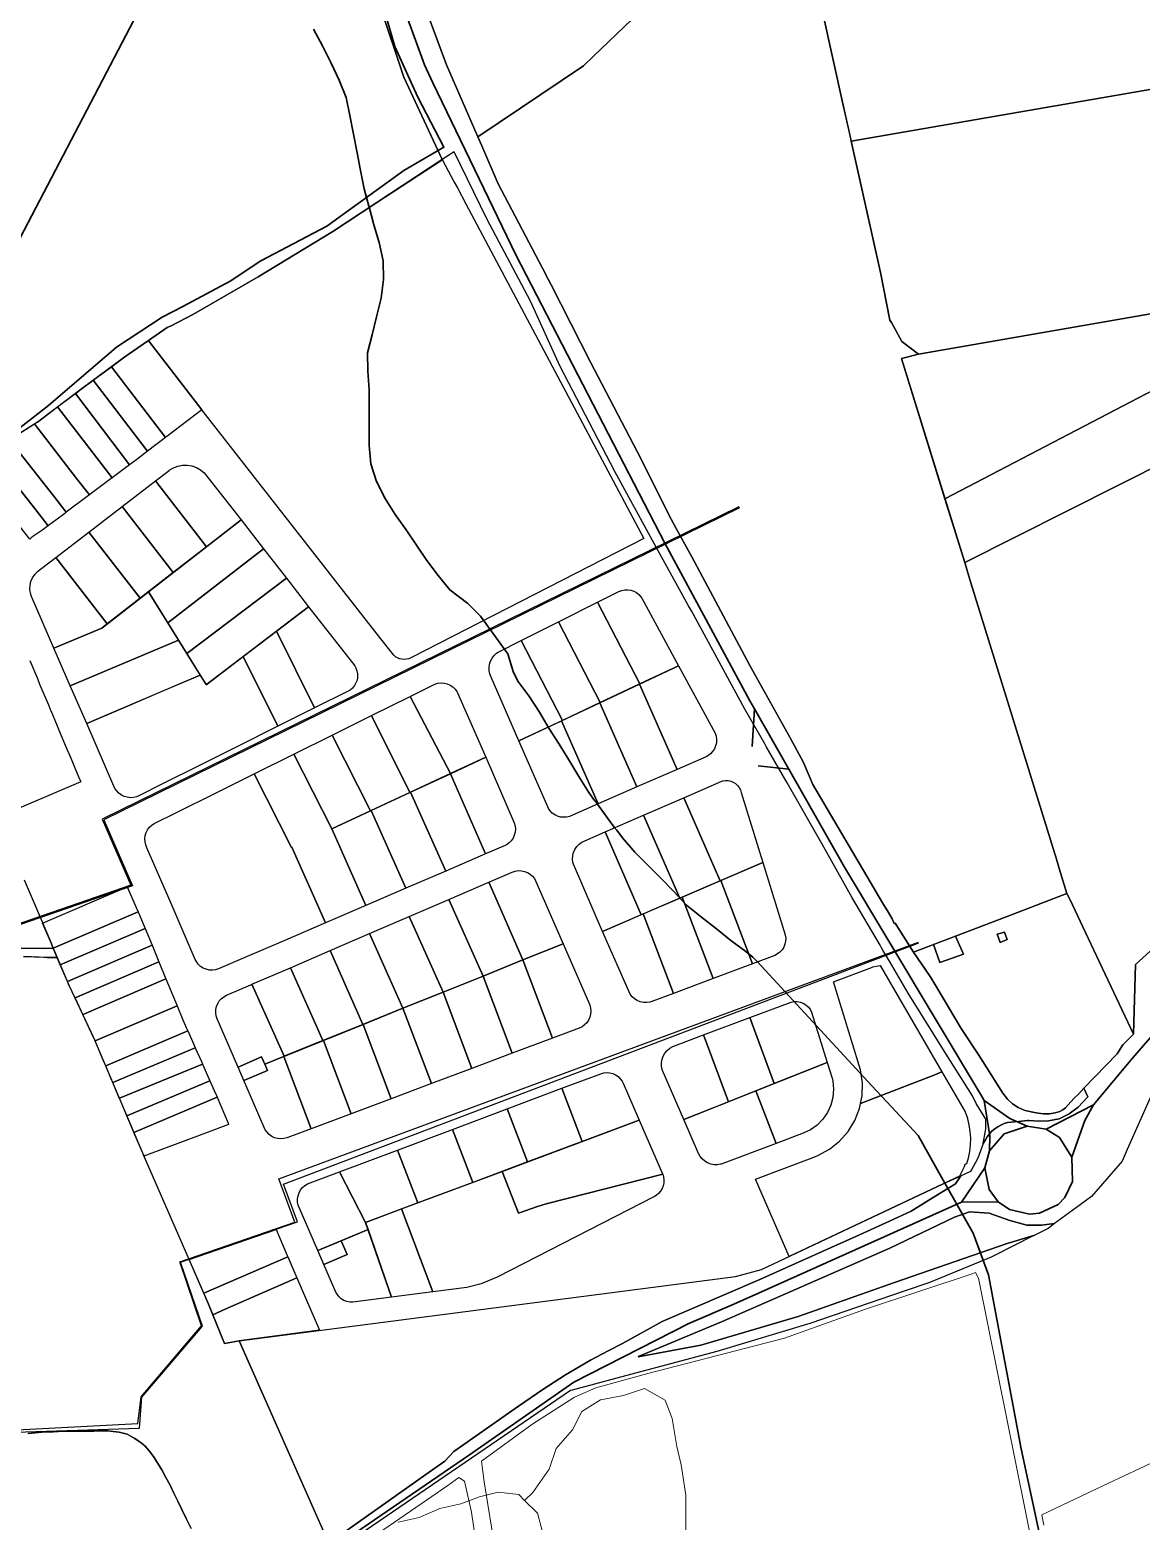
# Model space of a CAD drawing. Header units: metres. Extents: x 3 to 1027712, y 40 to 4430649.
# Drawn here: x 508408 to 509018, y 4406826 to 4407645 of the extents above; entities that cross this region are included whole.
import ezdxf

# ---------------------------------------------------------------- set-up
doc = ezdxf.new("R2010")
doc.units = ezdxf.units.M
doc.header["$MEASUREMENT"] = 0
doc.layers.add('A.ES.SDGC.CP.07003.cadastralparcel — CadastralParcel', color=1, linetype='Continuous')
doc.layers.add('Linea_66kV', color=2, linetype='Continuous')
for name, color, linetype, lineweight in [('Carreteras_5_km', 2, 'Continuous', 30), ('Cauces_artificiales_5_km', 141, 'Continuous', 30), ('Lineas_electricas_5_km', 1, 'Continuous', 30), ('Rios_5_km', 4, 'Continuous', 30), ('Tuberias_distribucion_agua_ABAQUA', 5, 'Continuous', 30)]:
    doc.layers.add(name, color=color, linetype=linetype, lineweight=lineweight)
for name, color, linetype, lineweight, true_color in [('Habitats_5_km', 7, 'Continuous', 9, 0xbefad2), ('Humedales_5_km', 7, 'Continuous', 9, 0xdbcafc), ('Zonas_Interes_Minero_5_km', 7, 'Continuous', 9, 0xc0fac1)]:
    doc.layers.add(name, color=color, linetype=linetype, lineweight=lineweight, true_color=true_color)

msp = doc.modelspace()

# ---------------------------------------------------------------- linework, layer by layer
at = {"layer": 'A.ES.SDGC.CP.07003.cadastralparcel — CadastralParcel', "color": 7, "linetype": 'Continuous', "flags": 128}
for points in [[(508654.31, 4407586.07), (508637.12, 4407625.57), (508623.56, 4407662.25), (508615.89, 4407689.6), (508625.12, 4407695.13), (508629.53, 4407697.78), (508742.58, 4407765.6), (508759.51, 4407706.61), (508764.7, 4407674.49), (508747.18, 4407658.62), (508717.61, 4407630.26), (508712.21, 4407625.09), (508654.31, 4407586.07)], [(509029.25, 4407614.33), (509029.27, 4407614.26), (509029.46, 4407613.13), (508859.18, 4407583.81), (508858.92, 4407585.01), (508858.9, 4407585.08), (508857.8, 4407590), (508854.78, 4407603.55), (508843.73, 4407653.05), (508847.45, 4407664.26), (509015.6, 4407694.63), (509019.67, 4407670.71), (509022.45, 4407654.31), (509028.21, 4407620.48), (509029.25, 4407614.33)], [(509049.53, 4407495.05), (509049.79, 4407493.52), (508896.19, 4407466.76), (508886.88, 4407473.84), (508881.32, 4407484.13), (508880.34, 4407485.45), (508875.32, 4407511.55), (508859.18, 4407583.81), (509029.46, 4407613.13), (509031.09, 4407603.5), (509041.07, 4407544.78), (509041.94, 4407539.7), (509042.12, 4407538.65), (509049.53, 4407495.05)], [(508647.66, 4407549.28), (508745.37, 4407365.54), (508617.78, 4407300.3), (508617.53, 4407300.16), (508616.37, 4407299.66), (508615.14, 4407299.35), (508613.89, 4407299.23), (508612.63, 4407299.32), (508611.4, 4407299.6), (508611.32, 4407299.63), (508610.23, 4407300.08), (508609.15, 4407300.73), (508608.18, 4407301.55), (508607.36, 4407302.51), (508601.08, 4407310.54), (508502.84, 4407436.19), (508473.88, 4407473.72), (508473.48, 4407474.23), (508483.87, 4407481.36), (508485.92, 4407482.42), (508498.29, 4407488.82), (508533.68, 4407509.21), (508574.68, 4407534.19), (508590.88, 4407544.81), (508598.86, 4407550.05), (508634.65, 4407573.54), (508634.73, 4407573.59), (508641.31, 4407561.21), (508643.17, 4407558.1), (508647.66, 4407549.28)], [(508921.45, 4407352.4), (508910.62, 4407387.46), (509055.01, 4407462.85), (509121.48, 4407495.91), (509125.67, 4407497.92), (509172.98, 4407520.58), (509196.3, 4407531.74), (509227.31, 4407546.59), (509227.32, 4407546.83), (509230.99, 4407548), (509230.93, 4407536.37), (509230.78, 4407508.13), (508921.45, 4407352.4)], [(508910.62, 4407387.46), (508886.85, 4407464.41), (508896.19, 4407466.76), (509049.79, 4407493.52), (509053.12, 4407473.94), (509054.73, 4407464.51), (509055.01, 4407462.85), (508910.62, 4407387.46)], [(508473.48, 4407474.23), (508473.88, 4407473.72), (508502.84, 4407436.19), (508483.66, 4407421.6), (508483.1, 4407421.17), (508482.92, 4407421.03), (508453.26, 4407459.87), (508459.85, 4407464.74), (508462.32, 4407466.58), (508473.48, 4407474.23)], [(508453.26, 4407459.87), (508482.92, 4407421.03), (508473.04, 4407413.51), (508472.19, 4407414.51), (508443.23, 4407452.45), (508453.26, 4407459.87)], [(508443.23, 4407452.45), (508472.19, 4407414.51), (508473.04, 4407413.51), (508467.07, 4407408.97), (508463.2, 4407406.09), (508433.43, 4407445.17), (508437.41, 4407448.16), (508442.33, 4407451.79), (508443.23, 4407452.45)], [(508423.68, 4407437.87), (508453.57, 4407398.92), (508452.24, 4407397.93), (508442.79, 4407390.89), (508441.1, 4407389.61), (508434.1, 4407398.64), (508418.84, 4407418.32), (508411.5, 4407427.79), (508410.92, 4407428.5), (508412.58, 4407429.55), (508423.68, 4407437.87)], [(508453.57, 4407398.92), (508423.68, 4407437.87), (508432.26, 4407444.29), (508433.43, 4407445.17), (508463.2, 4407406.09), (508462.44, 4407405.53), (508453.57, 4407398.92)], [(508412.07, 4407427.05), (508418.84, 4407418.32), (508434.1, 4407398.64), (508441.1, 4407389.61), (508439.79, 4407388.63), (508428.42, 4407380.02), (508425.84, 4407383.43), (508421.5, 4407388.91), (508405.23, 4407409.5), (508399.35, 4407416.95), (508398.97, 4407417.42), (508397.2, 4407419.83), (508410.92, 4407428.5), (508411.5, 4407427.79), (508412.07, 4407427.05)], [(508399.35, 4407416.95), (508405.23, 4407409.5), (508421.5, 4407388.91), (508425.84, 4407383.43), (508428.42, 4407380.02), (508427.59, 4407379.38), (508422.63, 4407375.63), (508418.67, 4407372.71), (508418.49, 4407372.57), (508411.64, 4407381.34), (508394.68, 4407403.03), (508389.08, 4407410.19), (508389.02, 4407410.26), (508392.23, 4407411.91), (508398.23, 4407416.06), (508399.35, 4407416.95)], [(508389.02, 4407410.26), (508389.08, 4407410.19), (508394.68, 4407403.03), (508411.64, 4407381.34), (508418.49, 4407372.57), (508417.89, 4407372.13), (508415.61, 4407370.45), (508409.55, 4407366.27), (508408.39, 4407365.33), (508401.83, 4407373.65), (508384.01, 4407396.27), (508377.63, 4407404.38), (508389.02, 4407410.26)], [(508505.34, 4407361.11), (508477.33, 4407397.2), (508484.9, 4407403.01), (508484.95, 4407403.05), (508487.18, 4407404.4), (508489.62, 4407405.34), (508492.18, 4407405.85), (508494.79, 4407405.9), (508497.36, 4407405.5), (508499.83, 4407404.66), (508502.12, 4407403.4), (508504.15, 4407401.76), (508524.32, 4407375.86), (508505.34, 4407361.11)], [(508487.16, 4407346.99), (508459.08, 4407383.17), (508477.33, 4407397.2), (508505.34, 4407361.11), (508487.16, 4407346.99)], [(508469.01, 4407332.89), (508440.85, 4407369.18), (508459.08, 4407383.17), (508487.16, 4407346.99), (508469.01, 4407332.89)], [(508484.06, 4407319.34), (508473.48, 4407336.36), (508524.32, 4407375.86), (508536.71, 4407359.95), (508484.06, 4407319.34)], [(508450.9, 4407318.82), (508422.66, 4407355.2), (508440.85, 4407369.18), (508469.01, 4407332.89), (508450.9, 4407318.82)], [(508536.71, 4407359.95), (508549.21, 4407343.89), (508494.53, 4407302.5), (508484.06, 4407319.34), (508536.71, 4407359.95)], [(508450.9, 4407318.82), (508447.88, 4407316.47), (508421.62, 4407305.39), (508409.27, 4407333.72), (508408.71, 4407335.61), (508408.45, 4407337.77), (508408.56, 4407339.94), (508409.05, 4407342.06), (508409.9, 4407344.06), (508411.08, 4407345.88), (508412.57, 4407347.47), (508414.3, 4407348.78), (508422.66, 4407355.2), (508450.9, 4407318.82)], [(508549.21, 4407343.89), (508561.43, 4407328.2), (508505.24, 4407285.25), (508505.14, 4407285.44), (508494.53, 4407302.5), (508549.21, 4407343.89)], [(508430.58, 4407284.81), (508421.62, 4407305.39), (508447.88, 4407316.47), (508473.48, 4407336.36), (508489.92, 4407309.91), (508430.58, 4407284.81)], [(508743.19, 4407285.82), (508719.98, 4407330.6), (508731.68, 4407336.46), (508733.24, 4407337.08), (508734.89, 4407337.43), (508736.57, 4407337.48), (508738.24, 4407337.24), (508739.84, 4407336.71), (508741.33, 4407335.92), (508742.65, 4407334.88), (508743.77, 4407333.62), (508744.26, 4407332.91), (508764.42, 4407295.81), (508743.19, 4407285.82)], [(508564.68, 4407272.59), (508543.74, 4407314.68), (508561.43, 4407328.2), (508586.73, 4407295.71), (508587.37, 4407294.56), (508587.95, 4407292.97), (508588.26, 4407291.3), (508588.26, 4407289.6), (508587.98, 4407287.93), (508587.4, 4407286.33), (508586.56, 4407284.86), (508585.47, 4407283.55), (508584.18, 4407282.46), (508582.71, 4407281.6), (508564.68, 4407272.59)], [(508721.47, 4407275.6), (508698.53, 4407319.85), (508719.98, 4407330.6), (508743.19, 4407285.82), (508721.47, 4407275.6)], [(508544.56, 4407262.54), (508525.54, 4407300.77), (508543.74, 4407314.68), (508564.68, 4407272.59), (508544.56, 4407262.54)], [(508700.65, 4407265.8), (508677.97, 4407309.55), (508698.53, 4407319.85), (508721.47, 4407275.6), (508700.65, 4407265.8)], [(508489.92, 4407309.91), (508501.89, 4407290.66), (508439.61, 4407264.09), (508430.58, 4407284.81), (508489.92, 4407309.91)], [(508700.65, 4407265.8), (508676.83, 4407254.59), (508661.58, 4407289.59), (508660.89, 4407291.27), (508660.5, 4407293.04), (508660.42, 4407294.84), (508660.66, 4407296.64), (508661.21, 4407298.36), (508662.05, 4407299.97), (508663.16, 4407301.4), (508664.49, 4407302.62), (508665.52, 4407303.31), (508677.97, 4407309.55), (508700.65, 4407265.8)], [(508459.74, 4407272.68), (508480.99, 4407281.74), (508501.89, 4407290.66), (508505.14, 4407285.44), (508505.24, 4407285.25), (508525.54, 4407300.77), (508544.56, 4407262.54), (508522.39, 4407251.46), (508501.91, 4407241.23), (508481.3, 4407230.94), (508468.25, 4407224.42), (508467, 4407223.89), (508465.32, 4407223.48), (508463.6, 4407223.36), (508461.88, 4407223.55), (508460.23, 4407224.03), (508458.68, 4407224.79), (508457.28, 4407225.8), (508456.09, 4407227.05), (508455.12, 4407228.48), (508439.61, 4407264.09), (508459.74, 4407272.68)], [(508763.58, 4407238.82), (508742.9, 4407285.68), (508764.42, 4407295.81), (508784.54, 4407258.79), (508785.05, 4407257.08), (508785.27, 4407255.31), (508785.17, 4407253.53), (508784.77, 4407251.79), (508784.07, 4407250.15), (508783.1, 4407248.66), (508781.88, 4407247.35), (508780.45, 4407246.28), (508779.52, 4407245.77), (508763.58, 4407238.82)], [(508639.27, 4407236.55), (508617.19, 4407278.96), (508629.14, 4407284.9), (508630.7, 4407285.66), (508632.36, 4407286.15), (508634.09, 4407286.34), (508635.82, 4407286.23), (508637.5, 4407285.82), (508639.09, 4407285.13), (508640.53, 4407284.16), (508641.79, 4407282.97), (508642.81, 4407281.57), (508643.2, 4407280.88), (508658.59, 4407245.52), (508639.27, 4407236.55)], [(508741.54, 4407229.22), (508721.14, 4407275.44), (508742.9, 4407285.68), (508763.58, 4407238.82), (508741.54, 4407229.22)], [(508617.01, 4407226.21), (508596, 4407268.43), (508617.19, 4407278.96), (508639.27, 4407236.55), (508617.01, 4407226.21)], [(508720.39, 4407220.01), (508700.26, 4407265.61), (508721.14, 4407275.44), (508741.54, 4407229.22), (508720.39, 4407220.01)], [(508595.34, 4407216.15), (508574.26, 4407257.64), (508596, 4407268.43), (508617.01, 4407226.21), (508595.34, 4407216.15)], [(508720.39, 4407220.01), (508704.54, 4407213.1), (508702.92, 4407212.69), (508701.26, 4407212.57), (508699.6, 4407212.74), (508697.99, 4407213.19), (508696.49, 4407213.92), (508695.14, 4407214.9), (508693.98, 4407216.1), (508693.05, 4407217.48), (508692.6, 4407218.38), (508676.83, 4407254.59), (508700.26, 4407265.61), (508720.39, 4407220.01)], [(508574.08, 4407206.28), (508553.28, 4407247.22), (508574.26, 4407257.64), (508595.34, 4407216.15), (508574.08, 4407206.28)], [(508574.08, 4407206.28), (508592.8, 4407164.18), (508570.76, 4407154.68), (508552.23, 4407196.14), (508551.96, 4407196.02), (508531.46, 4407236.38), (508553.28, 4407247.22), (508574.08, 4407206.28)], [(508658.41, 4407192.46), (508639.18, 4407236.5), (508658.59, 4407245.52), (508674.28, 4407209.46), (508674.73, 4407207.8), (508674.89, 4407206.09), (508674.74, 4407204.37), (508674.3, 4407202.71), (508673.58, 4407201.14), (508672.6, 4407199.73), (508671.38, 4407198.51), (508669.98, 4407197.52), (508669.2, 4407197.11), (508658.41, 4407192.46)], [(508489.18, 4407215.38), (508510.01, 4407225.72), (508531.46, 4407236.38), (508551.96, 4407196.02), (508552.23, 4407196.14), (508570.76, 4407154.68), (508548.66, 4407145.15), (508526.49, 4407135.6), (508512, 4407129.35), (508510.33, 4407128.85), (508508.61, 4407128.65), (508506.88, 4407128.74), (508505.19, 4407129.14), (508503.6, 4407129.83), (508502.15, 4407130.78), (508500.88, 4407131.96), (508499.85, 4407133.35), (508499.2, 4407134.58), (508485.89, 4407165.34), (508472.7, 4407195.83), (508472.02, 4407197.42), (508471.63, 4407199.1), (508471.54, 4407200.83), (508471.75, 4407202.54), (508472.26, 4407204.2), (508473.04, 4407205.74), (508474.08, 4407207.12), (508475.35, 4407208.3), (508476.57, 4407209.11), (508489.18, 4407215.38)], [(508636.72, 4407183.11), (508617.38, 4407226.39), (508639.18, 4407236.5), (508658.41, 4407192.46), (508636.72, 4407183.11)], [(508787.31, 4407177.72), (508767.34, 4407223.36), (508788.13, 4407232.42), (508788.79, 4407232.6), (508790.23, 4407232.79), (508791.69, 4407232.73), (508793.12, 4407232.42), (508794.47, 4407231.87), (508795.7, 4407231.09), (508796.78, 4407230.11), (508797.67, 4407228.95), (508798.35, 4407227.66), (508798.8, 4407226.27), (508810.69, 4407187.76), (508787.31, 4407177.72)], [(508614.79, 4407173.66), (508595.72, 4407216.33), (508617.38, 4407226.39), (508636.72, 4407183.11), (508614.79, 4407173.66)], [(508765.15, 4407168.2), (508745.23, 4407213.73), (508767.34, 4407223.36), (508787.31, 4407177.72), (508765.15, 4407168.2)], [(508592.8, 4407164.18), (508574.08, 4407206.28), (508595.72, 4407216.33), (508614.79, 4407173.66), (508592.8, 4407164.18)], [(508743.96, 4407159.09), (508724.08, 4407204.52), (508745.23, 4407213.73), (508765.15, 4407168.2), (508743.96, 4407159.09)], [(508743.96, 4407159.09), (508722.76, 4407149.98), (508706.72, 4407186.82), (508706.45, 4407187.86), (508706.24, 4407189.69), (508706.36, 4407191.53), (508706.8, 4407193.31), (508707.53, 4407195), (508708.55, 4407196.53), (508709.82, 4407197.86), (508711.3, 4407198.95), (508724.08, 4407204.52), (508743.96, 4407159.09)], [(508804.97, 4407132.2), (508787.56, 4407177.82), (508810.69, 4407187.76), (508822.94, 4407148.1), (508822.99, 4407147.92), (508823.21, 4407146.24), (508823.14, 4407144.54), (508822.77, 4407142.88), (508822.12, 4407141.31), (508821.21, 4407139.87), (508820.07, 4407138.62), (508818.72, 4407137.58), (508817.21, 4407136.8), (508804.97, 4407132.2)], [(508657.15, 4407125.46), (508638.39, 4407167.51), (508660.22, 4407176.92), (508679.05, 4407134.3), (508657.15, 4407125.46)], [(508679.05, 4407134.3), (508660.22, 4407176.92), (508673.2, 4407182.51), (508674.8, 4407183.05), (508676.5, 4407183.3), (508678.21, 4407183.26), (508679.89, 4407182.92), (508681.49, 4407182.29), (508682.96, 4407181.39), (508684.24, 4407180.25), (508685.31, 4407178.91), (508686.13, 4407177.4), (508701.05, 4407143.17), (508679.05, 4407134.3)], [(508783.35, 4407124.08), (508766.33, 4407168.7), (508787.56, 4407177.82), (508804.97, 4407132.2), (508783.35, 4407124.08)], [(508461.76, 4407174.47), (508466.7, 4407163.11), (508467.78, 4407160.64), (508422.45, 4407141.27), (508421.3, 4407140.67), (508419.88, 4407143.99), (508415.4, 4407154.48), (508461.76, 4407174.47)], [(508635.17, 4407116.6), (508616.64, 4407158.13), (508638.39, 4407167.51), (508657.15, 4407125.46), (508635.17, 4407116.6)], [(508761.64, 4407115.93), (508745, 4407159.54), (508766.33, 4407168.7), (508783.35, 4407124.08), (508761.64, 4407115.93)], [(508940.88, 4407156.73), (508977.57, 4407170.78), (508979.09, 4407167.56), (508989.15, 4407146.31), (509014.14, 4407093.54), (509010.61, 4407090.04), (509008.17, 4407087.61), (509006.07, 4407084.29), (509005.15, 4407082.84), (508986.87, 4407063.86), (508984.08, 4407060.88), (508981.46, 4407058.39), (508979.64, 4407056.46), (508976.69, 4407053.14), (508975.23, 4407051.99), (508973.66, 4407051.16), (508971.18, 4407050.31), (508968.04, 4407049.78), (508964.79, 4407049.78), (508961.78, 4407050.17), (508958.87, 4407050.69), (508955.4, 4407051.46), (508954.1, 4407051.88), (508950.8, 4407053.28), (508947.77, 4407055.25), (508944.88, 4407057.91), (508942.4, 4407061.25), (508929.21, 4407081.95), (508919.44, 4407096.65), (508905.56, 4407120.1), (508902.53, 4407125.15), (508893.35, 4407138.52), (508904.29, 4407142.71), (508907.82, 4407132.91), (508920.74, 4407137.55), (508916.43, 4407147.36), (508940.88, 4407156.73)], [(508425.15, 4407131.63), (508421.3, 4407140.67), (508422.45, 4407141.27), (508467.78, 4407160.64), (508470.62, 4407154.1), (508471.71, 4407151.61), (508425.15, 4407131.63)], [(508761.64, 4407115.93), (508749.72, 4407111.45), (508748.69, 4407111.15), (508746.93, 4407110.89), (508745.15, 4407110.94), (508743.41, 4407111.29), (508741.76, 4407111.95), (508740.24, 4407112.88), (508738.91, 4407114.06), (508737.81, 4407115.45), (508722.76, 4407149.98), (508745, 4407159.54), (508761.64, 4407115.93)], [(508429.06, 4407122.47), (508425.15, 4407131.63), (508471.71, 4407151.61), (508471.76, 4407151.5), (508475.47, 4407142.43), (508429.06, 4407122.47)], [(508613.2, 4407107.74), (508594.9, 4407148.76), (508616.64, 4407158.13), (508635.17, 4407116.6), (508613.2, 4407107.74)], [(508591.23, 4407098.88), (508573.16, 4407139.39), (508594.9, 4407148.76), (508613.2, 4407107.74), (508591.23, 4407098.88)], [(508695.27, 4407091.37), (508679.05, 4407134.3), (508701.05, 4407143.17), (508715.49, 4407110.03), (508715.68, 4407109.55), (508716.14, 4407107.9), (508716.31, 4407106.19), (508716.18, 4407104.48), (508715.75, 4407102.82), (508715.04, 4407101.25), (508714.07, 4407099.84), (508712.87, 4407098.61), (508711.47, 4407097.61), (508709.92, 4407096.87), (508695.27, 4407091.37)], [(508907.82, 4407132.91), (508904.29, 4407142.71), (508916.43, 4407147.36), (508920.74, 4407137.55), (508907.82, 4407132.91)], [(508940.98, 4407143.82), (508939.23, 4407148.44), (508943.34, 4407149.46), (508944.71, 4407145.42), (508940.98, 4407143.82)], [(508944.71, 4407145.42), (508943.34, 4407149.46), (508939.23, 4407148.44), (508940.98, 4407143.82), (508944.71, 4407145.42)], [(508433.23, 4407113.41), (508430.09, 4407120.07), (508429.06, 4407122.47), (508475.47, 4407142.43), (508479.25, 4407133.2), (508433.23, 4407113.41)], [(508569.28, 4407090.02), (508551.43, 4407130.03), (508573.16, 4407139.39), (508591.23, 4407098.88), (508569.28, 4407090.02)], [(508479.25, 4407133.2), (508483.08, 4407123.85), (508438.01, 4407104.54), (508437.51, 4407104.32), (508436.55, 4407106.35), (508433.23, 4407113.41), (508479.25, 4407133.2)], [(508547.94, 4407081.41), (508530.32, 4407120.93), (508551.43, 4407130.03), (508569.28, 4407090.02), (508547.94, 4407081.41)], [(508673.07, 4407083.03), (508657.15, 4407125.46), (508679.05, 4407134.3), (508695.27, 4407091.37), (508673.07, 4407083.03)], [(508870.79, 4407130.24), (508870.81, 4407130.45), (508875.01, 4407131.24), (508908.95, 4407072.88), (508905.02, 4407071.14), (508864.29, 4407055.46), (508865.16, 4407059.75), (508865.34, 4407066.85), (508864.28, 4407073.88), (508849.46, 4407122.29), (508870.77, 4407130.29), (508870.79, 4407130.24)], [(508488.3, 4407111.3), (508489.19, 4407109.14), (508444.19, 4407089.97), (508443.43, 4407091.76), (508437.51, 4407104.32), (508438.01, 4407104.54), (508483.08, 4407123.85), (508488.3, 4407111.3)], [(508529.68, 4407120.65), (508530.32, 4407120.93), (508547.94, 4407081.41), (508547.3, 4407081.16), (508537.32, 4407077.13), (508535.57, 4407081.06), (508522.76, 4407075.38), (508522.57, 4407075.84), (508511.26, 4407101.97), (508511.25, 4407101.99), (508510.71, 4407103.62), (508510.46, 4407105.31), (508510.51, 4407107.03), (508510.86, 4407108.71), (508511.5, 4407110.31), (508512.4, 4407111.77), (508513.54, 4407113.05), (508514.89, 4407114.12), (508516.4, 4407114.93), (508529.68, 4407120.65)], [(508650.93, 4407074.72), (508635.17, 4407116.6), (508657.15, 4407125.46), (508673.07, 4407083.03), (508650.93, 4407074.72)], [(508628.81, 4407066.42), (508613.2, 4407107.74), (508635.17, 4407116.6), (508650.93, 4407074.72), (508628.81, 4407066.42)], [(508816.97, 4407066.48), (508803.48, 4407102.61), (508826.24, 4407111.16), (508827.79, 4407111.4), (508829.49, 4407111.39), (508831.17, 4407111.08), (508832.77, 4407110.48), (508834.24, 4407109.61), (508835.54, 4407108.5), (508836.62, 4407107.19), (508837.46, 4407105.7), (508846.04, 4407078.08), (508816.97, 4407066.48)], [(508494.27, 4407097.22), (508495.08, 4407095.38), (508450.06, 4407076.1), (508449.27, 4407077.98), (508444.19, 4407089.97), (508489.19, 4407109.14), (508492.38, 4407101.47), (508494.27, 4407097.22)], [(508606.74, 4407058.13), (508591.35, 4407098.92), (508613.2, 4407107.74), (508628.81, 4407066.42), (508606.74, 4407058.13)], [(508791.86, 4407056.45), (508778.18, 4407093.11), (508803.48, 4407102.61), (508816.97, 4407066.48), (508791.86, 4407056.45)], [(508498.4, 4407087.91), (508499.2, 4407086.11), (508453.92, 4407067.01), (508453.31, 4407068.45), (508450.06, 4407076.1), (508495.08, 4407095.38), (508498.4, 4407087.91)], [(508584.71, 4407049.86), (508569.53, 4407090.12), (508591.35, 4407098.92), (508606.74, 4407058.13), (508584.71, 4407049.86)], [(508502.54, 4407078.58), (508503.24, 4407077.01), (508457.58, 4407058.37), (508457.34, 4407058.95), (508453.92, 4407067.01), (508499.2, 4407086.11), (508502.54, 4407078.58)], [(508562.75, 4407041.61), (508547.76, 4407081.34), (508569.53, 4407090.12), (508584.71, 4407049.86), (508562.75, 4407041.61)], [(508791.86, 4407056.45), (508767.32, 4407046.65), (508755.55, 4407073.66), (508755.39, 4407074.2), (508755.06, 4407076.04), (508755.06, 4407077.92), (508755.38, 4407079.76), (508756.02, 4407081.52), (508756.95, 4407083.15), (508758.15, 4407084.59), (508759.58, 4407085.8), (508761.2, 4407086.74), (508778.18, 4407093.11), (508791.86, 4407056.45)], [(508537.32, 4407077.13), (508538.92, 4407073.55), (508525.94, 4407068.04), (508524.28, 4407071.87), (508522.76, 4407075.38), (508535.57, 4407081.06), (508537.32, 4407077.13)], [(508547.3, 4407081.16), (508547.76, 4407081.34), (508562.75, 4407041.61), (508550.07, 4407036.85), (508549.46, 4407036.62), (508547.8, 4407036.19), (508546.09, 4407036.06), (508544.38, 4407036.23), (508542.73, 4407036.69), (508541.18, 4407037.43), (508539.78, 4407038.43), (508538.58, 4407039.66), (508537.61, 4407041.07), (508527.2, 4407065.14), (508525.94, 4407068.04), (508538.92, 4407073.55), (508537.32, 4407077.13), (508547.3, 4407081.16)], [(508818.02, 4407033.62), (508806.92, 4407062.46), (508846.04, 4407078.08), (508848.73, 4407069.44), (508849.1, 4407067.74), (508849.5, 4407063.29), (508849.12, 4407058.84), (508847.98, 4407054.53), (508846.11, 4407050.48), (508843.56, 4407046.81), (508840.41, 4407043.65), (508836.76, 4407041.08), (508832.72, 4407039.18), (508818.02, 4407033.62)], [(508506.69, 4407069.24), (508507.25, 4407067.99), (508461.71, 4407048.63), (508461.25, 4407049.71), (508457.58, 4407058.37), (508503.24, 4407077.01), (508506.69, 4407069.24)], [(508711.6, 4407034.7), (508700.45, 4407063.82), (508721.8, 4407071.83), (508723.4, 4407072.28), (508725.07, 4407072.44), (508726.73, 4407072.32), (508728.35, 4407071.9), (508729.87, 4407071.21), (508731.24, 4407070.27), (508732.44, 4407069.1), (508733.41, 4407067.74), (508733.94, 4407066.69), (508742.8, 4407046.37), (508711.6, 4407034.7)], [(508825.19, 4406971.59), (508806.71, 4407013.95), (508837.77, 4407025.72), (508840.93, 4407026.95), (508847.18, 4407030.34), (508852.73, 4407034.77), (508857.44, 4407040.1), (508861.15, 4407046.17), (508863.75, 4407052.78), (508864.29, 4407055.46), (508905.02, 4407071.14), (508908.95, 4407072.88), (508921.72, 4407050.94), (508922.91, 4407047.43), (508923.03, 4407047.01), (508923.79, 4407043.82), (508924.35, 4407040.16), (508924.59, 4407036.45), (508924.51, 4407032.74), (508924.11, 4407029.06), (508923.38, 4407025.42), (508922.5, 4407022.34), (508921.48, 4407022.07), (508921.1, 4407020.66), (508919.01, 4407016.29), (508918.65, 4407015.53), (508909.66, 4407011.4), (508825.19, 4406971.59)], [(508510.8, 4407059.86), (508511.18, 4407058.94), (508465.56, 4407039.53), (508465.28, 4407040.19), (508461.71, 4407048.63), (508507.25, 4407067.99), (508509.64, 4407062.6), (508510.8, 4407059.86)], [(508681.56, 4407023.46), (508670.43, 4407052.55), (508700.45, 4407063.82), (508711.6, 4407034.7), (508681.56, 4407023.46)], [(508818.02, 4407033.62), (508787.86, 4407022.22), (508787.51, 4407022.13), (508785.7, 4407021.85), (508783.88, 4407021.89), (508782.08, 4407022.24), (508780.38, 4407022.91), (508778.81, 4407023.85), (508777.44, 4407025.06), (508776.29, 4407026.48), (508775.41, 4407028.09), (508767.32, 4407046.65), (508806.92, 4407062.46), (508818.02, 4407033.62)], [(508517.2, 4407044.6), (508517.53, 4407044.02), (508504.87, 4407039.28), (508471.04, 4407026.61), (508470.92, 4407026.9), (508465.56, 4407039.53), (508511.18, 4407058.94), (508517.22, 4407044.61), (508517.2, 4407044.6)], [(508651.47, 4407012.21), (508640.36, 4407041.26), (508670.43, 4407052.55), (508681.56, 4407023.46), (508651.47, 4407012.21)], [(508755.72, 4407016.67), (508691.73, 4407000.35), (508686.93, 4406998.89), (508676.5, 4406995.22), (508667.59, 4407018.24), (508742.8, 4407046.37), (508755.65, 4407016.86), (508755.72, 4407016.67)], [(508621.35, 4407000.95), (508610.25, 4407029.95), (508640.36, 4407041.26), (508651.47, 4407012.21), (508621.35, 4407000.95)], [(508621.35, 4407000.95), (508592.66, 4406990.21), (508578.4, 4407017.99), (508610.25, 4407029.95), (508621.35, 4407000.95)], [(508636.09, 4406859.19), (508625.66, 4406851.76), (508572.59, 4406814.08), (508523.35, 4406925.3), (508795.75, 4406960.56), (508809.97, 4406964.42), (508909.66, 4407011.4), (508919.27, 4407015.81), (508916.43, 4407011.34), (508905.65, 4407004.78), (508892.06, 4406996.34), (508880.12, 4406990.81), (508861.71, 4406982.55), (508848.17, 4406976.38), (508809.08, 4406958.93), (508755.38, 4406935.8), (508733.74, 4406923.7), (508725.8, 4406919.74), (508716.03, 4406914.53), (508702.33, 4406906.51), (508689.91, 4406898.49), (508676.64, 4406889.38), (508641.09, 4406864.47), (508636.09, 4406859.19)], [(508566.5, 4406974.71), (508555.69, 4406999.68), (508555.36, 4407001.39), (508555.32, 4407003.13), (508555.59, 4407004.85), (508556.15, 4407006.5), (508556.99, 4407008.03), (508558.09, 4407009.38), (508559.4, 4407010.53), (508560.78, 4407011.38), (508578.4, 4407017.99), (508592.66, 4406990.21), (508594.01, 4406986.29), (508566.5, 4406974.71)], [(508755.72, 4407016.67), (508756.18, 4407015.28), (508756.43, 4407013.63), (508756.39, 4407011.96), (508756.06, 4407010.32), (508755.45, 4407008.77), (508754.58, 4407007.34), (508753.47, 4407006.09), (508752.17, 4407005.05), (508751.25, 4407004.52), (508664.86, 4406960.08), (508656.1, 4406956.41), (508648.24, 4406954.52), (508629.57, 4406952.12), (508612.4, 4406997.6), (508667.59, 4407018.24), (508676.5, 4406995.22), (508686.93, 4406998.89), (508691.73, 4407000.35), (508755.72, 4407016.67)], [(508629.57, 4406952.12), (508606.81, 4406949.19), (508592.66, 4406990.21), (508612.4, 4406997.6), (508629.57, 4406952.12)], [(508959.86, 4406983.21), (508944.78, 4406978.6), (508882.96, 4406957.2), (508830.03, 4406938.63), (508776.7, 4406922.88), (508742.31, 4406916.5), (508742.83, 4406916.76), (508788.06, 4406935.56), (508880.32, 4406976.05), (508915.78, 4406993.04), (508924.1, 4406995.93), (508934.95, 4406995.21), (508946.17, 4406991.23), (508955.57, 4406988.7), (508963.53, 4406988.7), (508970.74, 4406989.53), (508967.24, 4406986.96), (508959.86, 4406983.21)], [(508549.69, 4406972.11), (508550.04, 4406971.3), (508503.83, 4406951.36), (508503.47, 4406952.17), (508495.8, 4406969.78), (508543.57, 4406986.35), (508549.69, 4406972.11)], [(508569.8, 4406967.08), (508566.5, 4406974.71), (508579.22, 4406980.06), (508582.48, 4406972.53), (508569.8, 4406967.08)], [(508582.48, 4406972.53), (508579.22, 4406980.06), (508594.01, 4406986.29), (508606.81, 4406949.19), (508585.68, 4406946.47), (508584, 4406946.5), (508582.36, 4406946.83), (508580.79, 4406947.44), (508579.35, 4406948.32), (508578.09, 4406949.43), (508577.04, 4406950.74), (508576.34, 4406951.97), (508573.96, 4406957.48), (508569.8, 4406967.08), (508582.48, 4406972.53)], [(508550.04, 4406971.3), (508555, 4406959.76), (508515.67, 4406942.65), (508508.82, 4406939.57), (508506.47, 4406945.31), (508503.83, 4406951.36), (508550.04, 4406971.3)], [(508567.37, 4406930.99), (508523.35, 4406925.3), (508515.28, 4406923.82), (508508.82, 4406939.57), (508515.67, 4406942.65), (508555, 4406959.76), (508567.37, 4406930.99)]]:
    msp.add_lwpolyline(points, close=True, dxfattribs=at)
for points in [[(508623.56, 4407662.25), (508637.12, 4407625.57), (508654.31, 4407586.07), (508656.48, 4407581.09), (508665.38, 4407560.29), (508689.7, 4407514.09), (508692.8, 4407508.02), (508694.56, 4407504.79), (508716.14, 4407462.45), (508743.84, 4407409.22), (508758.82, 4407378.99), (508763.17, 4407371.15), (508771.8, 4407355.56), (508803.57, 4407295.88), (508815.26, 4407274.91), (508825.7, 4407256.18), (508833.07, 4407242.62), (508838.08, 4407230.6), (508869.55, 4407177.1), (508876.42, 4407165.66), (508879.62, 4407160.4), (508881.73, 4407156.92), (508882.71, 4407154.24), (508883.26, 4407154.44), (508893.35, 4407138.52), (508902.53, 4407125.15), (508905.56, 4407120.1), (508919.44, 4407096.65), (508929.21, 4407081.95), (508942.4, 4407061.25), (508944.88, 4407057.91), (508947.77, 4407055.25), (508950.8, 4407053.28), (508954.1, 4407051.88), (508955.4, 4407051.46), (508958.87, 4407050.69), (508961.78, 4407050.17), (508964.79, 4407049.78), (508968.04, 4407049.78), (508971.18, 4407050.31), (508973.66, 4407051.16), (508975.23, 4407051.99), (508976.69, 4407053.14), (508979.64, 4407056.46), (508981.46, 4407058.39), (508984.08, 4407060.88), (508986.87, 4407063.86), (508989, 4407059.23), (508983.68, 4407053.4), (508978.85, 4407049.83), (508973.38, 4407047.03), (508967.52, 4407046), (508961.93, 4407045.87), (508956.74, 4407046.09), (508955.95, 4407046.12), (508950.99, 4407045.64), (508945.03, 4407045.06), (508943.13, 4407044.45), (508941.31, 4407043.66), (508939.57, 4407042.69), (508937.94, 4407041.54), (508936.43, 4407040.24), (508935.06, 4407038.79), (508933.84, 4407037.22), (508932.79, 4407035.53), (508931.67, 4407033.44), (508933, 4407041.62), (508933.11, 4407046.8), (508927.71, 4407055.57), (508925.67, 4407059.61), (508911.29, 4407082.54), (508890.43, 4407116.04), (508880.12, 4407133.63), (508876.58, 4407139.67), (508875.8, 4407140.99), (508875.03, 4407142.31), (508859.52, 4407168.77), (508843.24, 4407197.81), (508823.96, 4407231.44), (508812.54, 4407251.36), (508811.69, 4407252.84), (508800.76, 4407271.95), (508771.51, 4407325.83), (508769.94, 4407328.68), (508750.2, 4407364.57), (508729.4, 4407402.38), (508699.51, 4407459.95), (508683.23, 4407495.87), (508659.45, 4407540.7), (508641.36, 4407577.94), (508634.73, 4407573.59), (508613.63, 4407618.84), (508600.85, 4407657.15)], [(508600.85, 4407657.15), (508613.63, 4407618.84), (508634.73, 4407573.59), (508598.86, 4407550.05), (508590.88, 4407544.81), (508574.68, 4407534.19), (508533.68, 4407509.21), (508498.29, 4407488.82), (508485.92, 4407482.42), (508483.87, 4407481.36), (508473.48, 4407474.23), (508462.32, 4407466.58), (508459.85, 4407464.74), (508437.41, 4407448.16), (508412.58, 4407429.55), (508397.2, 4407419.83)], [(509035.02, 4407149.8), (509015.13, 4407131.75), (509014.14, 4407093.54), (508989.15, 4407146.31), (508979.09, 4407167.56), (508977.57, 4407170.78), (508973.31, 4407184.55), (508971.38, 4407190.82), (508970.83, 4407192.57), (508924.9, 4407341.25), (508923.77, 4407344.9), (508921.45, 4407352.4), (509230.78, 4407508.13)], [(508408.37, 4407298.67), (508412.54, 4407288.72), (508413.79, 4407285.74), (508418.57, 4407274.37), (508419.8, 4407271.43), (508419.89, 4407271.22), (508423.47, 4407262.71), (508424.6, 4407260), (508428.41, 4407250.95), (508429.49, 4407248.36), (508429.57, 4407248.18), (508435.38, 4407234.35), (508436.17, 4407232.46), (508436.47, 4407232.06), (508391.31, 4407212.84)], [(508405.24, 4407178.29), (508411.81, 4407162.9), (508419.88, 4407143.99), (508421.3, 4407140.67), (508421.3, 4407140.67), (508430.09, 4407120.07), (508443.43, 4407091.76), (508471.75, 4407024.93), (508506.47, 4406945.31), (508515.28, 4406923.82), (508523.35, 4406925.3), (508565.82, 4406829.38), (508572.59, 4406814.08)], [(508572.59, 4406814.08), (508625.66, 4406851.76), (508636.09, 4406859.19), (508641.09, 4406864.47), (508676.64, 4406889.38), (508689.91, 4406898.49), (508702.33, 4406906.51), (508716.03, 4406914.53), (508725.8, 4406919.74), (508733.74, 4406923.7), (508755.38, 4406935.8), (508809.08, 4406958.93), (508848.17, 4406976.38), (508861.71, 4406982.55), (508880.12, 4406990.81), (508892.06, 4406996.34), (508905.65, 4407004.78), (508916.43, 4407011.34), (508919.27, 4407015.81), (508924.88, 4407018.39), (508925.17, 4407018.9), (508928.93, 4407025.62), (508931.59, 4407033.23), (508931.67, 4407033.44), (508932.79, 4407035.53), (508933.84, 4407037.22), (508935.06, 4407038.79), (508936.43, 4407040.24), (508937.94, 4407041.54), (508939.57, 4407042.69), (508941.31, 4407043.66), (508943.13, 4407044.45), (508945.03, 4407045.06), (508950.99, 4407045.64), (508955.95, 4407046.12), (508956.74, 4407046.09), (508961.93, 4407045.87), (508967.52, 4407046), (508973.38, 4407047.03), (508978.85, 4407049.83), (508983.68, 4407053.4), (508989, 4407059.23), (508986.87, 4407063.86), (509005.15, 4407082.84), (509006.07, 4407084.29), (509008.17, 4407087.61), (509010.61, 4407090.04), (509014.14, 4407093.54), (509015.13, 4407131.75), (509035.02, 4407149.8)], [(508404.89, 4407136.1), (508416.11, 4407135.73), (508417.87, 4407135.67), (508423.44, 4407135.62), (508421.3, 4407140.67), (508421.3, 4407140.67), (508416, 4407140.48), (508382.09, 4407140.85)], [(508382.09, 4407140.85), (508416, 4407140.48), (508421.3, 4407140.67), (508421.3, 4407140.67), (508423.44, 4407135.62), (508417.87, 4407135.67), (508404.89, 4407136.1)], [(509024.03, 4407060.29), (509010.69, 4407030.23), (509007.87, 4407023.87), (508990.95, 4407004.38), (508982.76, 4406998.36), (508980.77, 4406996.9), (508970.74, 4406989.53), (508963.53, 4406988.7), (508955.57, 4406988.7), (508946.17, 4406991.23), (508934.95, 4406995.21), (508924.1, 4406995.93), (508915.78, 4406993.04), (508880.32, 4406976.05), (508788.06, 4406935.56), (508742.83, 4406916.76), (508742.31, 4406916.5), (508776.7, 4406922.88), (508830.03, 4406938.63), (508882.96, 4406957.2), (508944.78, 4406978.6), (508959.86, 4406983.21), (508958.69, 4406982.62), (508937.48, 4406971.84), (508936.01, 4406971.1), (508901.8, 4406957.08), (508888.17, 4406952.44), (508836.43, 4406934.81), (508785.47, 4406919.42), (508738.02, 4406906.75), (508710.72, 4406899.46), (508706.03, 4406898.21), (508705.17, 4406897.98), (508564.06, 4406801.55)], [(508496.88, 4406822.22), (508494.26, 4406827.66), (508491.88, 4406832.61), (508489.66, 4406837.22), (508487.53, 4406841.63), (508485.37, 4406845.94), (508483.13, 4406850.22), (508480.82, 4406854.38), (508478.52, 4406858.28), (508476.25, 4406861.79), (508473.95, 4406864.87), (508471.52, 4406867.53), (508468.86, 4406869.77), (508465.72, 4406871.82), (508461.82, 4406873.97), (508457.53, 4406875.01), (508454.09, 4406875.53), (508451.19, 4406875.72), (508448.56, 4406875.76), (508446.06, 4406875.72), (508443.59, 4406875.66), (508441.07, 4406875.63), (508438.51, 4406875.62), (508435.95, 4406875.63), (508433.41, 4406875.65), (508430.95, 4406875.66), (508428.58, 4406875.64), (508426.3, 4406875.56), (508423.97, 4406875.45), (508421.37, 4406875.32), (508418.37, 4406875.19), (508414.98, 4406875.02), (508411.3, 4406874.76), (508407.4, 4406874.38)], [(508407.4, 4406874.38), (508411.3, 4406874.76), (508414.98, 4406875.02), (508418.37, 4406875.19), (508421.37, 4406875.32), (508423.97, 4406875.45), (508426.3, 4406875.56), (508428.58, 4406875.64), (508430.95, 4406875.66), (508433.41, 4406875.65), (508435.95, 4406875.63), (508438.51, 4406875.62), (508441.07, 4406875.63), (508443.59, 4406875.66), (508446.06, 4406875.72), (508448.56, 4406875.76), (508451.19, 4406875.72), (508454.09, 4406875.53), (508457.53, 4406875.01), (508461.82, 4406873.97), (508465.72, 4406871.82), (508468.86, 4406869.77), (508471.52, 4406867.53), (508473.95, 4406864.87), (508476.25, 4406861.79), (508478.52, 4406858.28), (508480.82, 4406854.38), (508483.13, 4406850.22), (508485.37, 4406845.94), (508487.53, 4406841.63), (508489.66, 4406837.22), (508491.88, 4406832.61), (508494.26, 4406827.66), (508496.88, 4406822.22)]]:
    msp.add_lwpolyline(points, dxfattribs=at)
at = {"layer": 'A.ES.SDGC.CP.07003.cadastralparcel — CadastralParcel', "color": 3, "linetype": 'Continuous', "flags": 128}
msp.add_lwpolyline([(508843.73, 4407653.05), (508854.78, 4407603.55), (508875.32, 4407511.55), (508880.34, 4407485.45), (508881.32, 4407484.13), (508886.88, 4407473.84), (508896.19, 4407466.76), (508886.85, 4407464.41), (508921.45, 4407352.4), (508923.77, 4407344.9), (508924.9, 4407341.25), (508970.83, 4407192.57), (508971.38, 4407190.82), (508973.31, 4407184.55), (508977.57, 4407170.78), (508940.88, 4407156.73), (508916.43, 4407147.36), (508893.35, 4407138.52), (508883.26, 4407154.44), (508882.71, 4407154.24), (508881.73, 4407156.92), (508879.62, 4407160.4), (508876.42, 4407165.66), (508869.55, 4407177.1), (508838.08, 4407230.6), (508833.07, 4407242.62), (508825.7, 4407256.18), (508803.57, 4407295.88), (508771.8, 4407355.56), (508763.17, 4407371.15), (508758.82, 4407378.99), (508743.84, 4407409.22), (508716.14, 4407462.45), (508694.56, 4407504.79), (508692.8, 4407508.02), (508689.7, 4407514.09), (508665.38, 4407560.29), (508656.48, 4407581.09), (508654.31, 4407586.07), (508712.21, 4407625.09), (508717.61, 4407630.26), (508717.61, 4407630.26), (508747.18, 4407658.62)], dxfattribs=at)
at = {"layer": 'Carreteras_5_km'}
for p, q in [((508806.02, 4407272.06), (508804.89, 4407251.44)), ((508806.02, 4407272.06, 5.56), (508824.89, 4407238.95, 4.82)), ((508808.2, 4407240.76), (508824.89, 4407238.95)), ((509041.24, 4407112.48, 1.32), (509013.45, 4407080.3, 2.01)), ((509013.45, 4407080.3, 2.01), (508992.19, 4407054.74, 1.87)), ((508992.19, 4407054.74, 1.87), (508966.2, 4407041.37, 2.08)), ((508966.2, 4407041.37, 2.08), (508955.78, 4407043.05, 2.11)), ((508935.04, 4407029.56, 2.14), (508932.55, 4407020.16, 2.18)), ((508932.55, 4407020.16, 2.18), (508919.77, 4407001.35, 2.2)), ((508802.97, 4406949, 1.89), (508919.77, 4407001.35, 2.2)), ((508919.77, 4407001.35, 2.2), (508939.86, 4407001.48, 2.15)), ((508793.41, 4406944.87, 1.86), (508802.97, 4406949, 1.89)), ((508521.01, 4406774.72, 1.28), (508649.63, 4406862.71, 1.06))]:
    msp.add_line(p, q, dxfattribs=at)
for points in [[(508603.36, 4407694.99, 16.95), (508609.53, 4407668.45, 16.34), (508624.95, 4407625.57, 15.23), (508629.66, 4407615.8, 14.95), (508675.36, 4407521, 12.33), (508756.87, 4407363.1, 8.06), (508803.47, 4407276.52, 5.66), (508806.02, 4407272.06, 5.56)], [(508824.89, 4407238.95, 4.82), (508855.53, 4407185.17, 3.61), (508930.6, 4407059.73, 2.3), (508932.17, 4407057.1, 2.26)], [(508932.17, 4407057.1, 2.26), (508935.3, 4407037.71, 2.17), (508935.04, 4407029.56, 2.14)], [(508955.78, 4407043.05, 2.11), (508946.25, 4407047.28, 2.13), (508932.17, 4407057.1, 2.26)], [(508980.19, 4407026, 2.04), (508987.4, 4407046.1, 2.02), (508992.19, 4407054.74, 1.87)], [(508955.78, 4407043.05, 2.11), (508943.13, 4407038.89, 2.16), (508935.04, 4407029.56, 2.14)], [(508980.19, 4407026, 2.04), (508973.4, 4407036.83, 2.07), (508966.2, 4407041.37, 2.08)], [(508932.55, 4407020.16, 2.18), (508934.87, 4407008.24, 2.22), (508939.86, 4407001.48, 2.15)], [(508939.86, 4407001.48, 2.15), (508945.96, 4406997.22, 2.13), (508956.93, 4406994.81, 2.15), (508962.42, 4406995.38, 2.18), (508972.66, 4407000, 2.15), (508976.43, 4407003.95, 2.12), (508980.65, 4407012.69, 2.06), (508980.19, 4407026, 2.04)], [(508649.63, 4406862.71, 1.06), (508706.92, 4406902.56, 1.22), (508770.01, 4406934.78, 1.78), (508793.41, 4406944.87, 1.86)]]:
    msp.add_polyline3d(points, dxfattribs=at)
at = {"layer": 'Cauces_artificiales_5_km'}
msp.add_polyline3d([(508987.46, 4406703.48, 3.2), (508952.36, 4406865.98, 3.2), (508934.46, 4406961.38, 0.9)], dxfattribs=at)
at = {"layer": 'Habitats_5_km'}
for points in [[(508692.58, 4406810.11), (508686.93, 4406830.59), (508679.96, 4406837.6), (508684.43, 4406842.03), (508693.39, 4406854.72), (508697.25, 4406866.15), (508706.19, 4406876.29), (508711.32, 4406886.45), (508721.53, 4406892.78), (508734.26, 4406895.29), (508745.73, 4406899.08), (508757.15, 4406892.7), (508760.93, 4406882.52), (508763.41, 4406867.27), (508765.92, 4406857.1), (508768.4, 4406840.57), (508768.34, 4406826.6), (508768.3, 4406815.16)], [(508610.57, 4406825.68), (508622.03, 4406828.19), (508633.5, 4406833.25), (508644.96, 4406835.77), (508655.15, 4406839.56), (508665.34, 4406842.08), (508676.79, 4406840.78), (508679.96, 4406837.6), (508686.93, 4406830.59), (508692.58, 4406810.11)]]:
    msp.add_lwpolyline(points, dxfattribs=at)
at = {"layer": 'Humedales_5_km'}
for points in [[(508665.01, 4406802.63, 0.94), (508657.71, 4406847.84, 0.95), (508656.32, 4406859.23, 0.96), (508683.82, 4406879.23, 0.7), (508707.36, 4406894.2, 0.9), (508719.09, 4406899.4, 0.8), (508747.53, 4406907.33, 0.8), (508822.56, 4406926.59, 0.8), (508867.04, 4406942.65, 0.7), (508925.47, 4406962.07, 1), (508927.34, 4406962.75, 1.02), (508929.06, 4406959.68, 0.83), (508996.26, 4406625.38, 0.64)], [(508547.11, 4406783.38, 0.7), (508637.76, 4406845.89, 0.8), (508643.88, 4406850.27, 0.88), (508646.94, 4406848.11, 0.88), (508650.8, 4406831.23, 0.89), (508654.49, 4406806.15, 0.89)]]:
    msp.add_polyline3d(points, dxfattribs=at)
at = {"layer": 'Linea_66kV', "color": 3}
for points in [[(508797.53, 4407383.04), (508448.17, 4407211.6), (508463.8, 4407175.35), (508352.01, 4407136.71), (508228.97, 4407059), (508267.29, 4406876.08), (508249.55, 4406877.06), (508221.43, 4406881.29), (508212.28, 4406883.27), (508203.21, 4406881.97, -0.387474), (508188.92, 4406891.68), (508183.17, 4406915.66), (508168.92, 4406948.89), (508133.84, 4406930.28)], [(508797.82, 4407382.43), (508449.05, 4407211.27), (508464.71, 4407174.95), (508352.3, 4407136.1), (508229.73, 4407058.68), (508268.13, 4406875.36), (508250.12, 4406876.36, -0.023582), (508248.85, 4406876.48), (508221.74, 4406880.57, -0.015867), (508220.89, 4406880.72), (508214.62, 4406882.07, 0.089173), (508209.85, 4406882.24), (508203.31, 4406881.3, -0.387474), (508188.26, 4406891.52), (508182.53, 4406915.44), (508168.59, 4406947.95), (508134.15, 4406929.68)]]:
    msp.add_lwpolyline(points, format="xyb", dxfattribs=at)
at = {"layer": 'Linea_66kV'}
for points in [[(508394.56, 4406875.97), (508467.62, 4406879.89), (508469.46, 4406894.47), (508502.71, 4406933.4), (508490.66, 4406968.58), (508553.76, 4406990.38), (508545.04, 4407014.08), (508896.06, 4407144.07)], [(508394.74, 4406874.9), (508468.61, 4406877.2), (508469.84, 4406894.3), (508503.16, 4406933.32), (508491.17, 4406968.34), (508543.61, 4406986.52), (508555.24, 4406990.46), (508547.56, 4407011.2), (508896.21, 4407143.7)]]:
    msp.add_lwpolyline(points, dxfattribs=at)
at = {"layer": 'Lineas_electricas_5_km'}
msp.add_polyline3d([(509393.8, 4409051.87, 1.1), (509260.24, 4408871.93, 1.3), (509119.37, 4408681.6, 1.4), (508989.6, 4408507.26, 7.1), (508880.97, 4408328.83, 16.2), (508734.13, 4408164.68, 23.9), (508624.45, 4407955.55, 23.6), (508532.04, 4407777.95, 17.9), (508405.28, 4407534.95, 15.9), (508319.37, 4407370.48, 9.5), (508205.42, 4407152.62, 5.1), (508093.69, 4407090.96, 4.8), (507908.08, 4406989.78, 5), (507740.48, 4406827.88, 5.1), (507573.21, 4406665.8, 5.9)], dxfattribs=at)
at = {"layer": 'Rios_5_km'}
for points in [[(508564.17, 4407645.27, 13.1), (508568.97, 4407636.07, 13.1), (508573.87, 4407626.57, 13.1), (508578.17, 4407617.27, 13), (508581.97, 4407607.77, 13), (508584.07, 4407597.77, 12.7), (508585.97, 4407587.57, 12), (508588.07, 4407577.37, 11.3), (508589.97, 4407567.57, 10.8), (508591.97, 4407557.57, 10.7), (508594.47, 4407548.07, 10.7), (508594.57, 4407547.77, 10.7), (508597.17, 4407537.77, 10.7), (508600.17, 4407528.07, 10.7), (508602.37, 4407518.07, 10.7), (508602.47, 4407507.77, 10.7), (508601.17, 4407497.47, 10.6), (508598.67, 4407487.37, 10.6), (508596.37, 4407477.37, 10.6), (508593.77, 4407467.47, 10.6), (508593.97, 4407457.47, 10.6), (508594.57, 4407447.27, 10.6), (508594.67, 4407437.17, 10.6), (508594.67, 4407426.97, 10.6), (508594.67, 4407416.67, 10.6), (508595.47, 4407406.57, 10.6), (508598.67, 4407396.87, 10.5), (508603.47, 4407387.67, 10), (508608.97, 4407378.77, 9.2), (508614.97, 4407370.37, 8.7), (508620.57, 4407361.97, 8.7), (508626.37, 4407353.47, 8.4), (508632.57, 4407345.27, 8.2), (508638.87, 4407337.37, 8), (508648.75, 4407329.97, 7.9), (508655.68, 4407323.03, 7.7)], [(508655.68, 4407323.03, 7.7), (508670.66, 4407302.24, 7.5), (508673.71, 4407292.62, 7.4), (508676.27, 4407287.38, 7.3), (508682.27, 4407279.18, 7.2), (508688.07, 4407270.28, 7.1), (508693.17, 4407261.58, 7.1), (508698.97, 4407252.77, 7), (508704.27, 4407244.07, 6.7), (508709.67, 4407234.98, 6.4), (508715.17, 4407226.28, 6.3), (508718.37, 4407221.88, 6.2), (508718.97, 4407221.18, 6.2), (508719.37, 4407220.58, 6.2), (508719.37, 4407220.58, 6.2), (508722.27, 4407216.58, 6.2), (508725.67, 4407211.88, 6), (508729.16, 4407207.18, 6), (508729.17, 4407207.18, 6), (508730.47, 4407205.48, 6), (508733.67, 4407201.38, 6), (508740.47, 4407193.38, 5.9), (508747.56, 4407186.28, 5.7), (508754.77, 4407179.18, 5.6), (508761.76, 4407171.88, 5.5), (508768.86, 4407164.28, 5.4), (508776.96, 4407157.68, 5.2), (508785.26, 4407151.38, 5), (508793.06, 4407144.88, 4.8), (508801.26, 4407138.88, 4.5), (508805.26, 4407135.88, 3.5), (508807.54, 4407133.41, 3.49), (508827.31, 4407112.03, 3.4), (508837.99, 4407100.48, 3.36), (508870.56, 4407065.24, 3.21), (508881.3, 4407053.63, 3.16), (508895.89, 4407037.85, 3.1), (508908.98, 4407014.62, 2.36), (508926.1, 4406984.25, 1.4), (508934.46, 4406961.38, 0.9), (508934.46, 4406961.38, 0.9)]]:
    msp.add_polyline3d(points, dxfattribs=at)
at = {"layer": 'Tuberias_distribucion_agua_ABAQUA'}
msp.add_lwpolyline([(508592.3, 4407692.6), (508608.65, 4407635.77), (508621.35, 4407607.83), (508635.64, 4407580.36), (508613.58, 4407567.66), (508571.35, 4407537.02), (508535.15, 4407517.97), (508518.33, 4407506.86), (508492.45, 4407492.89), (508481.02, 4407487.18), (508455.94, 4407470.67), (508418.63, 4407438.6), (508389.42, 4407415.9)], dxfattribs=at)
at = {"layer": 'Zonas_Interes_Minero_5_km'}
msp.add_lwpolyline([(508964.89, 4406823.94), (508963.86, 4406829.72), (509000.34, 4406846.99), (509017.59, 4406855.15), (509374.01, 4407023.84), (509672.97, 4407165.34), (509817.6, 4407233.8), (509997.46, 4407318.92), (510002.66, 4407318.07), (510003.13, 4407302.11), (510004.27, 4407288.95), (510009.44, 4407229.43), (510016.62, 4407146.92), (510140.08, 4407176.96), (510017.49, 4407143.92), (510022.95, 4407107.69), (510040.89, 4406988.64), (510061.44, 4406852.26), (510076.9, 4406782.41)], dxfattribs=at)

doc.saveas('drawing.dxf')
